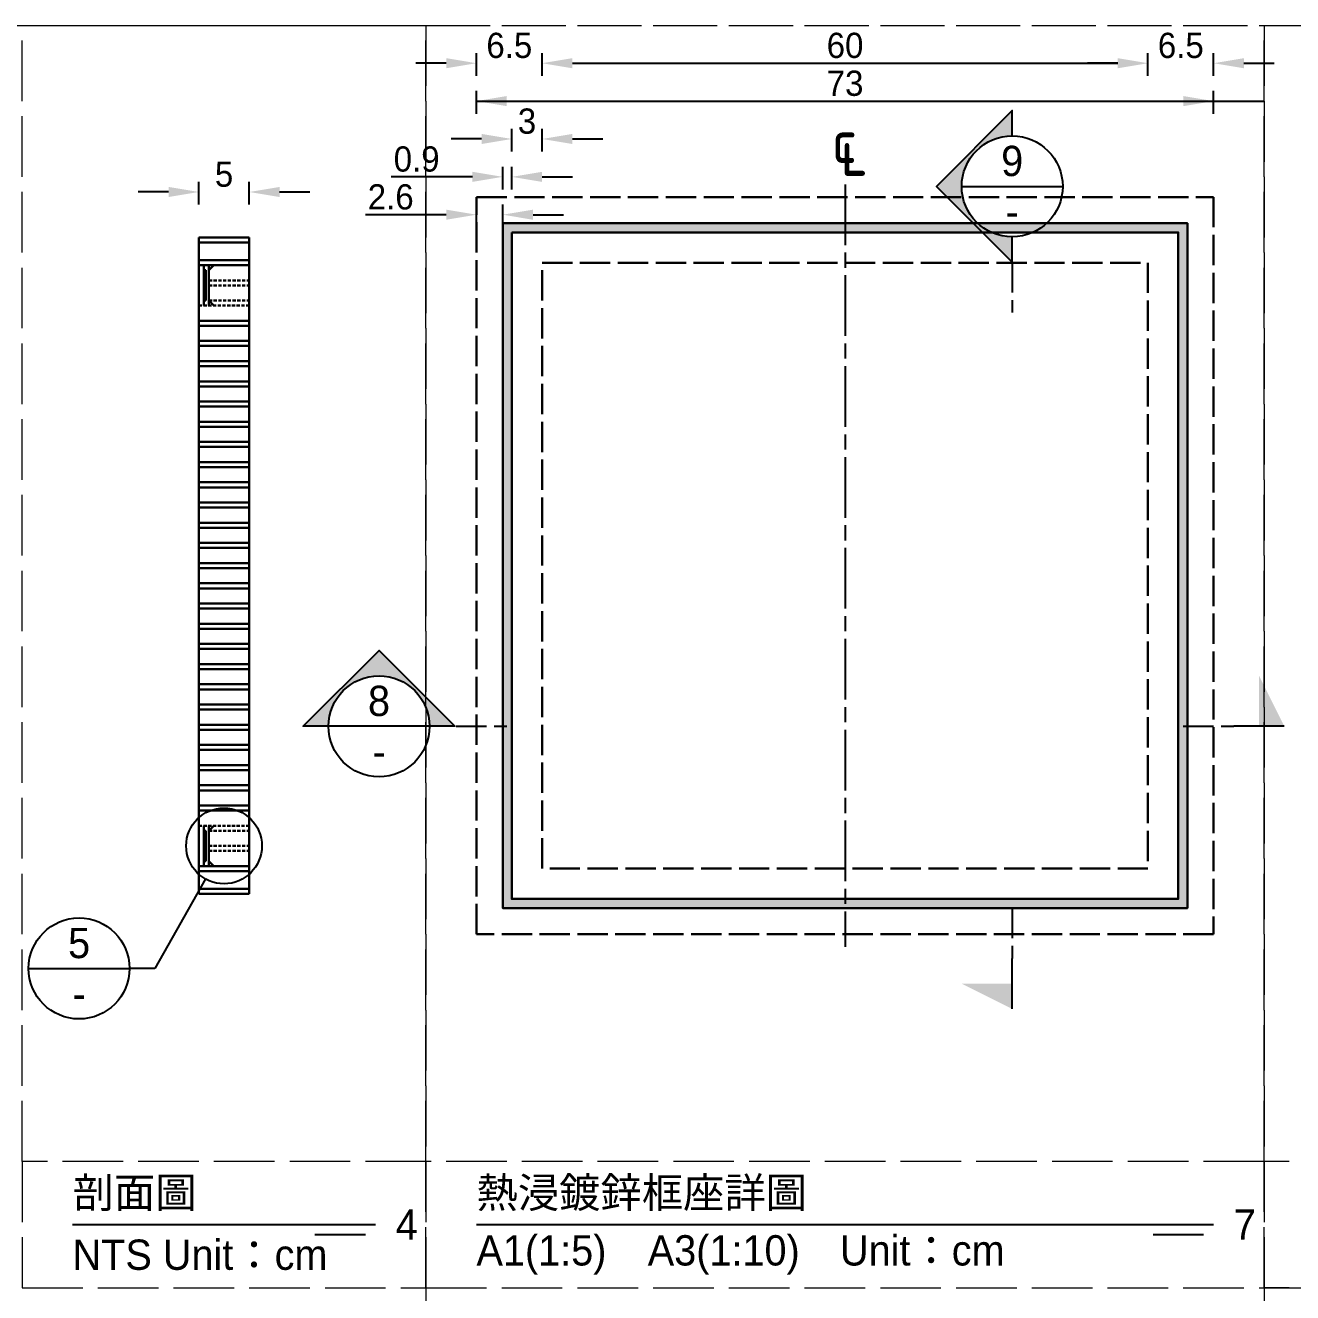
# Model space of a CAD drawing. Extents: x -2640 to 1802, y -2159 to 447.
# Drawn here: x -1475 to -1224, y -1465 to -1214 of the extents above; entities that cross this region are included whole.
import ezdxf
from ezdxf import colors
from ezdxf.entities.mleader import LeaderData, LeaderLine
from ezdxf.math import Vec2, Vec3

# ---------------------------------------------------------------- set-up
doc = ezdxf.new("R2010")
doc.units = 0
doc.header["$MEASUREMENT"] = 0
for name, pattern in [('ACAD_ISO02W100', [15, 12, -3]), ('ACAD_ISO08W100', [36, 24, -3, 6, -3]), ('HIDDEN', [0.375, 0.25, -0.125])]:
    doc.linetypes.add(name, pattern=pattern)
doc.layers.add('一、4.基本-隱藏', color=9, linetype='ACAD_ISO02W100', lineweight=20, plot=False)
doc.layers.add('三、3.文字-註解文字', color=2, linetype='Continuous')
doc.layers.add('二、2.繪圖-施作項目', color=181, linetype='Continuous', lineweight=30)
doc.styles.add('次圖名(詳圖)', font='MS PGothic.ttf', dxfattribs={"height": 6})
doc.styles.add('註解文字(詳圖)', font='MS PGothic.ttf', dxfattribs={"height": 5})
doc.dimstyles.new('註解文字(詳圖)', dxfattribs={"dimtxt": 5, "dimasz": 6, "dimexe": 2, "dimexo": 5, "dimgap": 1, "dimtad": 2, "dimzin": 0, "dimdsep": 46, "dimtxsty": '註解文字(詳圖)', "dimcen": 0.1, "dimclrd": 144, "dimclre": 144, "dimclrt": 256, "dimadec": 0, "dimazin": 0, "dimtfac": 1, "dimtofl": 0, "dimtmove": 0, "dimatfit": 3, "dimfxlon": 1, "dimtolj": 1, "dimtzin": 0, "dimlwd": -1, "dimlwe": -1, "dimarcsym": 1})

# ---------------------------------------------------------------- blocks, each defined once
blk = doc.blocks.new('*D157')
at = {"layer": 'Defpoints', "color": 0, "transparency": 16777216}
for p in [(-1430.69, -1247), (-1440.69, -1256), (-1430.69, -1256)]:
    blk.add_point(p, dxfattribs=at)
at = {"layer": '三、3.文字-註解文字', "color": 144, "transparency": 16777216}
for p, q in [((-1440.69, -1249.5), (-1440.69, -1245)), ((-1430.69, -1249.5), (-1430.69, -1245)), ((-1446.69, -1247), (-1452.69, -1247)), ((-1424.69, -1247), (-1418.69, -1247))]:
    blk.add_line(p, q, dxfattribs=at)
for points in [[(-1446.69, -1246), (-1446.69, -1248), (-1440.69, -1247)], [(-1424.69, -1246), (-1424.69, -1248), (-1430.69, -1247)]]:
    blk.add_solid(points, dxfattribs=at)
at = {"layer": '三、3.文字-註解文字', "transparency": 16777216, "insert": (-1435.69, -1243.5), "char_height": 5, "attachment_point": 5, "style": '註解文字(詳圖)'}
blk.add_mtext('\\A1;5', dxfattribs=at)
blk = doc.blocks.new('*D161')
at = {"layer": 'Defpoints', "color": 0, "transparency": 16777216}
for p in [(-1385.69, -1221.5), (-1385.69, -1274), (-1372.69, -1274)]:
    blk.add_point(p, dxfattribs=at)
at = {"layer": '三、3.文字-註解文字', "color": 144, "transparency": 16777216}
for p, q in [((-1385.69, -1224), (-1385.69, -1219.5)), ((-1372.69, -1224), (-1372.69, -1219.5)), ((-1391.69, -1221.5), (-1397.69, -1221.5)), ((-1366.69, -1221.5), (-1360.69, -1221.5))]:
    blk.add_line(p, q, dxfattribs=at)
for points in [[(-1391.69, -1220.5), (-1391.69, -1222.5), (-1385.69, -1221.5)], [(-1366.69, -1220.5), (-1366.69, -1222.5), (-1372.69, -1221.5)]]:
    blk.add_solid(points, dxfattribs=at)
at = {"layer": '三、3.文字-註解文字', "transparency": 16777216, "insert": (-1379.19, -1218), "char_height": 5, "attachment_point": 5, "style": '註解文字(詳圖)'}
blk.add_mtext('\\A1;6.5', dxfattribs=at)
blk = doc.blocks.new('*D162')
at = {"layer": 'Defpoints', "color": 0, "transparency": 16777216}
for p in [(-1252.69, -1221.5), (-1372.69, -1274), (-1252.69, -1274)]:
    blk.add_point(p, dxfattribs=at)
at = {"layer": '三、3.文字-註解文字', "color": 144, "transparency": 16777216}
for p, q in [((-1372.69, -1224), (-1372.69, -1219.5)), ((-1252.69, -1224), (-1252.69, -1219.5)), ((-1366.69, -1221.5), (-1258.69, -1221.5))]:
    blk.add_line(p, q, dxfattribs=at)
for points in [[(-1366.69, -1220.5), (-1366.69, -1222.5), (-1372.69, -1221.5)], [(-1258.69, -1220.5), (-1258.69, -1222.5), (-1252.69, -1221.5)]]:
    blk.add_solid(points, dxfattribs=at)
at = {"layer": '三、3.文字-註解文字', "transparency": 16777216, "insert": (-1312.69, -1218), "char_height": 5, "attachment_point": 5, "style": '註解文字(詳圖)'}
blk.add_mtext('\\A1;60', dxfattribs=at)
blk = doc.blocks.new('*D163')
at = {"layer": 'Defpoints', "color": 0, "transparency": 16777216}
for p in [(-1239.69, -1221.5), (-1252.69, -1274), (-1239.69, -1274)]:
    blk.add_point(p, dxfattribs=at)
at = {"layer": '三、3.文字-註解文字', "color": 144, "transparency": 16777216}
for p, q in [((-1252.69, -1224), (-1252.69, -1219.5)), ((-1239.69, -1224), (-1239.69, -1219.5)), ((-1258.69, -1221.5), (-1264.69, -1221.5)), ((-1233.69, -1221.5), (-1227.69, -1221.5))]:
    blk.add_line(p, q, dxfattribs=at)
for points in [[(-1258.69, -1220.5), (-1258.69, -1222.5), (-1252.69, -1221.5)], [(-1233.69, -1220.5), (-1233.69, -1222.5), (-1239.69, -1221.5)]]:
    blk.add_solid(points, dxfattribs=at)
at = {"layer": '三、3.文字-註解文字', "transparency": 16777216, "insert": (-1246.19, -1218), "char_height": 5, "attachment_point": 5, "style": '註解文字(詳圖)'}
blk.add_mtext('\\A1;6.5', dxfattribs=at)
blk = doc.blocks.new('*D164')
at = {"layer": 'Defpoints', "color": 0, "transparency": 16777216}
for p in [(-1239.69, -1229), (-1385.69, -1261), (-1239.69, -1261)]:
    blk.add_point(p, dxfattribs=at)
at = {"layer": '三、3.文字-註解文字', "color": 144, "transparency": 16777216}
for p, q in [((-1385.69, -1231.5), (-1385.69, -1227)), ((-1239.69, -1231.5), (-1239.69, -1227)), ((-1379.69, -1229), (-1245.69, -1229))]:
    blk.add_line(p, q, dxfattribs=at)
for points in [[(-1379.69, -1228), (-1379.69, -1230), (-1385.69, -1229)], [(-1245.69, -1228), (-1245.69, -1230), (-1239.69, -1229)]]:
    blk.add_solid(points, dxfattribs=at)
at = {"layer": '三、3.文字-註解文字', "transparency": 16777216, "insert": (-1312.69, -1225.5), "char_height": 5, "attachment_point": 5, "style": '註解文字(詳圖)'}
blk.add_mtext('\\A1;73', dxfattribs=at)
blk = doc.blocks.new('*D135')
at = {"layer": 'Defpoints', "color": 0, "transparency": 16777216}
for p in [(-1378.69, -1236.5), (-1378.69, -1274), (-1372.69, -1274)]:
    blk.add_point(p, dxfattribs=at)
at = {"layer": '三、3.文字-註解文字', "color": 144, "transparency": 16777216}
for p, q in [((-1378.69, -1239), (-1378.69, -1234.5)), ((-1372.69, -1239), (-1372.69, -1234.5)), ((-1384.69, -1236.5), (-1390.69, -1236.5)), ((-1366.69, -1236.5), (-1360.69, -1236.5))]:
    blk.add_line(p, q, dxfattribs=at)
for points in [[(-1384.69, -1235.5), (-1384.69, -1237.5), (-1378.69, -1236.5)], [(-1366.69, -1235.5), (-1366.69, -1237.5), (-1372.69, -1236.5)]]:
    blk.add_solid(points, dxfattribs=at)
at = {"layer": '三、3.文字-註解文字', "transparency": 16777216, "insert": (-1375.69, -1233), "char_height": 5, "attachment_point": 5, "style": '註解文字(詳圖)'}
blk.add_mtext('\\A1;3', dxfattribs=at)
blk = doc.blocks.new('*D136')
at = {"layer": 'Defpoints', "color": 0, "transparency": 16777216}
for p in [(-1380.49, -1244), (-1380.49, -1268), (-1378.69, -1268)]:
    blk.add_point(p, dxfattribs=at)
at = {"layer": '三、3.文字-註解文字', "color": 144, "transparency": 16777216}
for p, q in [((-1380.49, -1246.5), (-1380.49, -1242)), ((-1378.69, -1246.5), (-1378.69, -1242)), ((-1386.49, -1244), (-1402.59, -1244)), ((-1372.69, -1244), (-1366.69, -1244))]:
    blk.add_line(p, q, dxfattribs=at)
for points in [[(-1386.49, -1243), (-1386.49, -1245), (-1380.49, -1244)], [(-1372.69, -1243), (-1372.69, -1245), (-1378.69, -1244)]]:
    blk.add_solid(points, dxfattribs=at)
at = {"layer": '三、3.文字-註解文字', "transparency": 16777216, "insert": (-1397.54, -1240.5), "char_height": 5, "attachment_point": 5, "style": '註解文字(詳圖)'}
blk.add_mtext('\\A1;0.9', dxfattribs=at)
blk = doc.blocks.new('*D137')
at = {"layer": 'Defpoints', "color": 0, "transparency": 16777216}
for p in [(-1385.69, -1251.5), (-1385.69, -1266.2), (-1380.49, -1266.2)]:
    blk.add_point(p, dxfattribs=at)
at = {"layer": '三、3.文字-註解文字', "color": 144, "transparency": 16777216}
for p, q in [((-1385.69, -1254), (-1385.69, -1249.5)), ((-1380.49, -1254), (-1380.49, -1249.5)), ((-1391.69, -1251.5), (-1407.68, -1251.5)), ((-1374.49, -1251.5), (-1368.49, -1251.5))]:
    blk.add_line(p, q, dxfattribs=at)
for points in [[(-1391.69, -1250.5), (-1391.69, -1252.5), (-1385.69, -1251.5)], [(-1374.49, -1250.5), (-1374.49, -1252.5), (-1380.49, -1251.5)]]:
    blk.add_solid(points, dxfattribs=at)
at = {"layer": '三、3.文字-註解文字', "transparency": 16777216, "insert": (-1402.68, -1248), "char_height": 5, "attachment_point": 5, "style": '註解文字(詳圖)'}
blk.add_mtext('\\A1;2.6', dxfattribs=at)
blk = doc.blocks.new('_None')

msp = doc.modelspace()

# ---------------------------------------------------------------- hatches: boundary and pattern name
at = {"layer": '三、3.文字-註解文字'}
h = msp.add_hatch(color=256, dxfattribs=at)
h.dxf.hatch_style = 1
h.paths.add_polyline_path([(-1279.584, -1230.893), (-1294.584, -1245.893), (-1279.584, -1260.893), (-1279.584, -1255.893, -0.4142136), (-1289.584, -1245.893, -0.4142136), (-1279.584, -1235.893)])
h = msp.add_hatch(color=256, dxfattribs=at)
h.dxf.hatch_style = 1
h.paths.add_polyline_path([(-1420, -1352.821), (-1405, -1337.821), (-1390, -1352.821), (-1395, -1352.821, 0.4142136), (-1405, -1342.821, 0.4142136), (-1415, -1352.821)])
h = msp.add_hatch(color=256, dxfattribs=at)
h.dxf.hatch_style = 1
h.paths.add_polyline_path([(-1230.693, -1342.821), (-1225.693, -1352.821), (-1230.693, -1352.821)])
h = msp.add_hatch(color=256, dxfattribs=at)
h.dxf.hatch_style = 1
h.paths.add_polyline_path([(-1289.584, -1403.8), (-1279.584, -1408.8), (-1279.584, -1403.8)])
at = {"layer": '二、2.繪圖-施作項目'}
h = msp.add_hatch(color=256, dxfattribs=at)
h.dxf.hatch_style = 1
h.paths.add_polyline_path([(-1380.493, -1388.8), (-1244.893, -1388.8), (-1244.893, -1253.2), (-1380.493, -1253.2)])
h.paths.add_polyline_path([(-1378.693, -1255), (-1246.693, -1255), (-1246.693, -1387), (-1378.693, -1387)], flags=16)
h = msp.add_hatch(color=256, dxfattribs=at)
h.dxf.hatch_style = 1
h.paths.add_polyline_path([(-1439.293, -1262.5), (-1439.693, -1262.5), (-1439.693, -1268.5), (-1439.293, -1268.5)])
h = msp.add_hatch(color=256, dxfattribs=at)
h.dxf.hatch_style = 1
h.paths.add_polyline_path([(-1439.293, -1373.5), (-1439.693, -1373.5), (-1439.693, -1379.5), (-1439.293, -1379.5)])

# ---------------------------------------------------------------- linework, layer by layer
at = {"layer": '一、4.基本-隱藏'}
for points in [[(-1710, -1214), (-930, -1214), (-930, -1721), (-1710, -1721)], [(-1475.693, -1214), (-1395.693, -1214), (-1395.693, -1439), (-1475.693, -1439)], [(-1395.693, -1214), (-1229.693, -1214), (-1229.693, -1439), (-1395.693, -1439)], [(-1229.693, -1214), (-1149.693, -1214), (-1149.693, -1439), (-1229.693, -1439)], [(-1475.693, -1464), (-1395.693, -1464), (-1395.693, -1439), (-1475.693, -1439)], [(-1395.693, -1464), (-1229.693, -1464), (-1229.693, -1439), (-1395.693, -1439)], [(-1229.693, -1464), (-1149.693, -1464), (-1149.693, -1439), (-1229.693, -1439)], [(-1475.693, -1464), (-1395.693, -1464), (-1395.693, -1539), (-1475.693, -1539)], [(-1395.693, -1464), (-1229.693, -1464), (-1229.693, -1539), (-1395.693, -1539)], [(-1149.693, -1464), (-1229.693, -1464), (-1229.693, -1539), (-1149.693, -1539)]]:
    msp.add_lwpolyline(points, close=True, dxfattribs=at)
at = {"layer": '三、3.文字-註解文字'}
for points in [[(-1385.693, -1229), (-1229.693, -1229)], [(-1279.584, -1235.893), (-1279.584, -1230.893), (-1294.584, -1245.893), (-1279.584, -1260.893), (-1279.584, -1255.893)], [(-1289.584, -1245.893), (-1269.584, -1245.893)], [(-1415, -1352.821), (-1420, -1352.821), (-1405, -1337.821), (-1390, -1352.821), (-1395, -1352.821)], [(-1395, -1352.821), (-1415, -1352.821)], [(-1225.693, -1352.821), (-1235.693, -1352.821)], [(-1279.584, -1408.8), (-1279.584, -1398.8)], [(-1474.405, -1400.771), (-1454.405, -1400.771)], [(-1465.693, -1451.5), (-1405.693, -1451.5)], [(-1385.693, -1451.5), (-1239.693, -1451.5)], [(-1407.693, -1453.5), (-1417.693, -1453.5)], [(-1241.693, -1453.5), (-1251.693, -1453.5)]]:
    msp.add_lwpolyline(points, dxfattribs=at)
at = {"layer": '三、3.文字-註解文字', "linetype": 'ACAD_ISO08W100', "ltscale": 0.5}
msp.add_lwpolyline([(-1312.693, -1245.5), (-1312.693, -1396.5)], dxfattribs=at)
at = {"layer": '三、3.文字-註解文字', "linetype": 'ACAD_ISO02W100', "ltscale": 0.5}
for points in [[(-1279.584, -1260.893), (-1279.584, -1270.893)], [(-1389.693, -1352.821), (-1379.693, -1352.821)], [(-1245.693, -1352.821), (-1235.693, -1352.821)], [(-1279.584, -1388.8), (-1279.584, -1398.8)]]:
    msp.add_lwpolyline(points, dxfattribs=at)
at = {"layer": '三、3.文字-註解文字'}
for centre in [(-1279.584, -1245.893), (-1405, -1352.821), (-1464.405, -1400.771)]:
    msp.add_circle(centre, 10, dxfattribs=at)
at = {"layer": '三、3.文字-註解文字', "color": 144}
msp.add_circle((-1435.693, -1376.5), 7.5, dxfattribs=at)
at = {"layer": '二、2.繪圖-施作項目', "linetype": 'ACAD_ISO02W100', "ltscale": 0.5}
for points in [[(-1385.693, -1248), (-1239.693, -1248), (-1239.693, -1394), (-1385.693, -1394)], [(-1372.693, -1261), (-1252.693, -1261), (-1252.693, -1381), (-1372.693, -1381)]]:
    msp.add_lwpolyline(points, close=True, dxfattribs=at)
at = {"layer": '二、2.繪圖-施作項目'}
for points in [[(-1380.493, -1253.2), (-1244.893, -1253.2), (-1244.893, -1388.8), (-1380.493, -1388.8)], [(-1378.693, -1255), (-1246.693, -1255), (-1246.693, -1387), (-1378.693, -1387)]]:
    msp.add_lwpolyline(points, close=True, dxfattribs=at)
for points in [[(-1440.693, -1256), (-1430.693, -1256)], [(-1440.693, -1386), (-1440.693, -1256)], [(-1440.693, -1257), (-1430.693, -1257)], [(-1430.693, -1386), (-1430.693, -1256)], [(-1440.693, -1260.5), (-1430.693, -1260.5)], [(-1440.693, -1261.5), (-1430.693, -1261.5)], [(-1439.693, -1261.5), (-1439.693, -1269.5)], [(-1439.293, -1262.5), (-1439.693, -1262.5)], [(-1439.293, -1262.5), (-1439.293, -1268.5)], [(-1438.693, -1261.5), (-1438.693, -1269.5)], [(-1437.693, -1261.5), (-1438.693, -1262.5)], [(-1439.293, -1268.5), (-1439.693, -1268.5)], [(-1438.693, -1268.5), (-1437.693, -1269.5)], [(-1440.693, -1272.5), (-1430.693, -1272.5)], [(-1440.693, -1273.5), (-1430.693, -1273.5)], [(-1440.693, -1276.5), (-1430.693, -1276.5)], [(-1440.693, -1277.5), (-1430.693, -1277.5)], [(-1440.693, -1280.5), (-1430.693, -1280.5)], [(-1440.693, -1281.5), (-1430.693, -1281.5)], [(-1440.693, -1284.5), (-1430.693, -1284.5)], [(-1440.693, -1285.5), (-1430.693, -1285.5)], [(-1440.693, -1288.5), (-1430.693, -1288.5)], [(-1440.693, -1289.5), (-1430.693, -1289.5)], [(-1440.693, -1292.5), (-1430.693, -1292.5)], [(-1440.693, -1293.5), (-1430.693, -1293.5)], [(-1440.693, -1296.5), (-1430.693, -1296.5)], [(-1440.693, -1297.5), (-1430.693, -1297.5)], [(-1440.693, -1300.5), (-1430.693, -1300.5)], [(-1440.693, -1301.5), (-1430.693, -1301.5)], [(-1440.693, -1304.5), (-1430.693, -1304.5)], [(-1440.693, -1305.5), (-1430.693, -1305.5)], [(-1440.693, -1308.5), (-1430.693, -1308.5)], [(-1440.693, -1309.5), (-1430.693, -1309.5)], [(-1440.693, -1312.5), (-1430.693, -1312.5)], [(-1440.693, -1313.5), (-1430.693, -1313.5)], [(-1440.693, -1316.5), (-1430.693, -1316.5)], [(-1440.693, -1317.5), (-1430.693, -1317.5)], [(-1440.693, -1320.5), (-1430.693, -1320.5)], [(-1440.693, -1321.5), (-1430.693, -1321.5)], [(-1440.693, -1324.5), (-1430.693, -1324.5)], [(-1440.693, -1325.5), (-1430.693, -1325.5)], [(-1440.693, -1328.5), (-1430.693, -1328.5)], [(-1440.693, -1329.5), (-1430.693, -1329.5)], [(-1440.693, -1332.5), (-1430.693, -1332.5)], [(-1440.693, -1333.5), (-1430.693, -1333.5)], [(-1440.693, -1336.5), (-1430.693, -1336.5)], [(-1440.693, -1337.5), (-1430.693, -1337.5)], [(-1440.693, -1340.5), (-1430.693, -1340.5)], [(-1440.693, -1341.5), (-1430.693, -1341.5)], [(-1440.693, -1344.5), (-1430.693, -1344.5)], [(-1440.693, -1345.5), (-1430.693, -1345.5)], [(-1440.693, -1348.5), (-1430.693, -1348.5)], [(-1440.693, -1349.5), (-1430.693, -1349.5)], [(-1440.693, -1352.5), (-1430.693, -1352.5)], [(-1440.693, -1353.5), (-1430.693, -1353.5)], [(-1440.693, -1356.5), (-1430.693, -1356.5)], [(-1440.693, -1357.5), (-1430.693, -1357.5)], [(-1440.693, -1360.5), (-1430.693, -1360.5)], [(-1440.693, -1361.5), (-1430.693, -1361.5)], [(-1440.693, -1364.5), (-1430.693, -1364.5)], [(-1440.693, -1365.5), (-1430.693, -1365.5)], [(-1440.693, -1368.5), (-1430.693, -1368.5)], [(-1440.693, -1369.5), (-1430.693, -1369.5)], [(-1439.693, -1372.5), (-1439.693, -1380.5)], [(-1438.693, -1372.5), (-1438.693, -1380.5)], [(-1437.693, -1372.5), (-1438.693, -1373.5)], [(-1439.293, -1373.5), (-1439.693, -1373.5)], [(-1439.293, -1373.5), (-1439.293, -1379.5)], [(-1440.693, -1380.5), (-1430.693, -1380.5)], [(-1440.693, -1380.5), (-1430.693, -1380.5)], [(-1439.293, -1379.5), (-1439.693, -1379.5)], [(-1438.693, -1379.5), (-1437.693, -1380.5)], [(-1440.693, -1381.5), (-1430.693, -1381.5)], [(-1440.693, -1385), (-1430.693, -1385)], [(-1440.693, -1386), (-1430.693, -1386)]]:
    msp.add_lwpolyline(points, dxfattribs=at)
at = {"layer": '二、2.繪圖-施作項目', "linetype": 'HIDDEN', "ltscale": 2.5}
for points in [[(-1438.693, -1264.5), (-1430.693, -1264.5)], [(-1438.693, -1265.5), (-1430.693, -1265.5)], [(-1440.693, -1269.5), (-1430.693, -1269.5)], [(-1438.693, -1268.5), (-1430.693, -1268.5)], [(-1440.693, -1372.5), (-1430.693, -1372.5)], [(-1438.693, -1373.5), (-1430.693, -1373.5)], [(-1438.693, -1376.5), (-1430.693, -1376.5)], [(-1438.693, -1377.5), (-1430.693, -1377.5)]]:
    msp.add_lwpolyline(points, dxfattribs=at)

# ---------------------------------------------------------------- texts
at = {"layer": '三、3.文字-註解文字'}
for s, width, gutter_width, heights, insert, char_height, attachment_point, style in [('{\\fMS PGothic|b0|i0|c128|p34;℄}', 4.50432, 30, [11], (-1312.693, -1238.3), 10, 5, '次圖名(詳圖)'), ('9', 6.60394, 25, [0], (-1279.584, -1240.893), 6, 5, '註解文字(詳圖)'), ('-', 6.60394, 25, [0], (-1279.584, -1250.893), 6, 5, '註解文字(詳圖)'), ('8', 6.60394, 25, [0], (-1405, -1347.821), 6, 5, '註解文字(詳圖)'), ('-', 6.60394, 25, [0], (-1405, -1357.821), 6, 5, '註解文字(詳圖)'), ('5', 6.60394, 25, [0], (-1464.405, -1395.771), 6, 5, '註解文字(詳圖)'), ('-', 6.60394, 25, [0], (-1464.405, -1405.771), 6, 5, '註解文字(詳圖)'), ('剖面圖', 30.14945, 15, [0], (-1465.693, -1445.5), 6, 4, '次圖名(詳圖)'), ('{\\fMS PGothic|b0|i0|c128|p34;熱浸鍍鋅框座詳圖}', 109.33936, 15, [0], (-1385.693, -1445.5), 6, 4, '次圖名(詳圖)'), ('4', 3, 15, [0], (-1401.693, -1451.5), 6, 4, '次圖名(詳圖)'), ('7', 3, 15, [0], (-1235.693, -1451.5), 6, 4, '次圖名(詳圖)'), ('{\\fMS PGothic|b0|i0|c128|p34;A1(1:}5{\\fMS PGothic|b0|i0|c128|p34;)\u3000A3(1:}1{\\fMS PGothic|b0|i0|c128|p34;0)^IUnit：cm}', 136.03259, 15, [0], (-1385.693, -1457.5), 6, 4, '次圖名(詳圖)'), ('NTS{\\fMS PGothic|b0|i0|c128|p34; Unit：cm}', 93.26158, 15, [0], (-1465.693, -1457.5), 6, 4, '次圖名(詳圖)')]:
    msp.add_mtext_dynamic_manual_height_columns(s, width=width, gutter_width=gutter_width, heights=heights, dxfattribs=dict(at, insert=insert, char_height=char_height, attachment_point=attachment_point, style=style))

# ---------------------------------------------------------------- dimensions: what is measured, and where the dimension line sits
for base, p1, p2, text, picture, middle in [((-1385.693, -1221.5), (-1372.693, -1274), (-1385.693, -1274), '6.5', '*D161', (-1379.193, -1218)), ((-1252.693, -1221.5), (-1372.693, -1274), (-1252.693, -1274), '60', '*D162', (-1312.693, -1218)), ((-1239.693, -1221.5), (-1252.693, -1274), (-1239.693, -1274), '6.5', '*D163', (-1246.193, -1218)), ((-1239.693, -1229), (-1385.693, -1261), (-1239.693, -1261), '73', '*D164', (-1312.693, -1225.5)), ((-1378.693, -1236.5), (-1372.693, -1274), (-1378.693, -1274), '3', '*D135', (-1375.693, -1233)), ((-1380.493, -1244), (-1378.693, -1268), (-1380.493, -1268), '0.9', '*D136', (-1397.542, -1240.5)), ((-1385.693, -1251.5), (-1380.493, -1266.2), (-1385.693, -1266.2), '2.6', '*D137', (-1402.685, -1248))]:
    dim = msp.add_linear_dim(base=base, p1=p1, p2=p2, text=text, dimstyle='註解文字(詳圖)', dxfattribs=at)
    dim.commit()
    dim.dimension.update_dxf_attribs({"geometry": picture, "text_midpoint": middle})
dim = msp.add_aligned_dim(p1=(-1440.693, -1256), p2=(-1430.693, -1256), distance=9, text='5', dimstyle='註解文字(詳圖)', dxfattribs=at)
dim.commit()
dim.dimension.update_dxf_attribs({"geometry": '*D157', "text_midpoint": (-1435.693, -1243.5)})

# ---------------------------------------------------------------- leaders
ml = msp.add_multileader_mtext('Standard', dxfattribs=at)
ml.set_content('{\\fMS PGothic|b0|i0|c128|p34; }', color=256, style='註解文字(詳圖)')
ml.set_leader_properties(color=144, linetype='ByLayer', lineweight=-1)
ml.set_arrow_properties(name='NONE')
ml.build(insert=Vec2(0, 0))
ml.multileader.update_dxf_attribs({"dogleg_length": 5, "arrow_head_size": 6})
ctx = ml.context
ctx.base_point, ctx.char_height, ctx.arrow_head_size, ctx.landing_gap_size, ctx.plane_origin = Vec3(-1462.621, -1400.771), 5, 6, 3, Vec3(-1478.514, -1419.336)
ctx.text_align_type = 2
notes = []
notes.append((ctx, [(1, (1, 1, 0), (-1449.405, -1400.771), (-1, 0), 5, [(0, [(-1439.382, -1383.03)], 0, [])])]))
ctx.mtext.insert, ctx.mtext.alignment, ctx.mtext.flow_direction = Vec3(-1457.405, -1398.271), 3, 5
for ctx, leaders in notes:
    for number, flags, end, landing, length, lines in leaders:
        leader = LeaderData()
        leader.index, (leader.has_last_leader_line, leader.has_dogleg_vector, leader.attachment_direction) = number, flags
        leader.last_leader_point, leader.dogleg_vector, leader.dogleg_length = Vec3(end), Vec3(landing), length
        for number, points, colour, breaks in lines:
            line = LeaderLine()
            line.index, line.vertices, line.color, line.breaks = number, Vec3.list(points), colors.encode_raw_color(colour), breaks
            leader.lines.append(line)
        ctx.leaders.append(leader)

doc.saveas('drawing.dxf')
